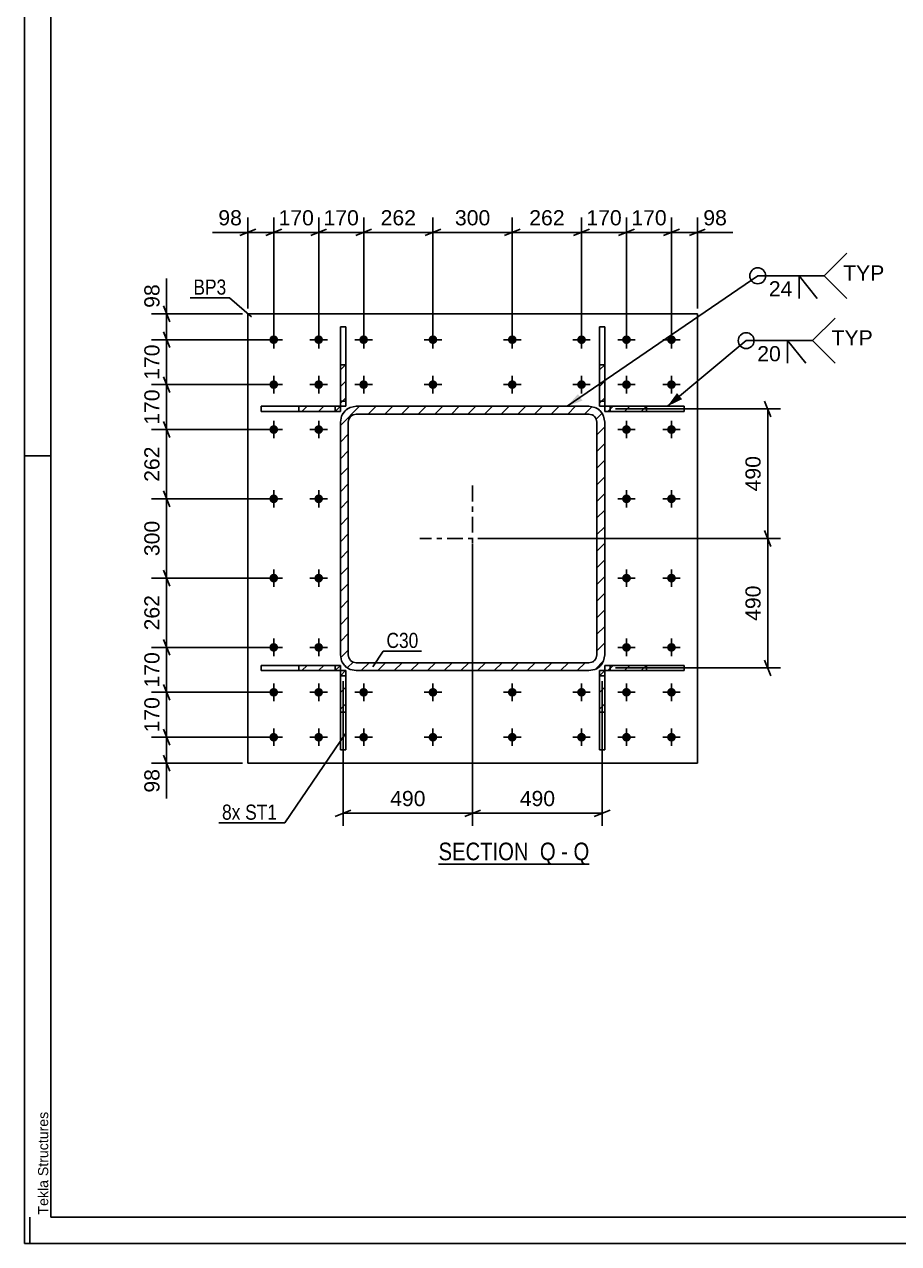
# Model space of a CAD drawing. Header units: millimetres. Extents: x 0 to 841, y 0 to 594.
# Drawn here: x 0 to 165.3, y 0 to 230.6 of the extents above; entities that cross this region are included whole.
import ezdxf

# ---------------------------------------------------------------- set-up
doc = ezdxf.new("R2010")
doc.units = ezdxf.units.MM
doc.linetypes.add('DXK_LINE_DOT2', pattern=[3.9198, 1.9599, -1.9599])
doc.linetypes.add('DXK_LINE_DOT3', pattern=[5.9187, 2.979, -0.9799, 0.9799, -0.9799])
doc.styles.add('Arial', font='arial.ttf', dxfattribs={"height": 0.2})
doc.styles.add('Arial Narrow', font='ARIALN.TTF', dxfattribs={"height": 0.2})

# ---------------------------------------------------------------- blocks, each defined once
blk = doc.blocks.new('Unknown-284856302-18 - 1248')
at = {"color": 6, "linetype": 'Continuous'}
blk.add_line((78.31, 71.76), (106.81, 71.76), dxfattribs=at)
at = {"color": 0, "linetype": 'Continuous'}
blk.add_wipeout([(96.42, 72.51), (96.42, 76.01), (78.31, 76.01), (78.31, 72.51)], dxfattribs=at)
at = {"color": 7, "linetype": 'Continuous', "style": 'Arial Narrow'}
blk.add_text('SECTION ', height=3.34, dxfattribs=at).set_placement((78.31, 72.51))
at = {"color": 0, "linetype": 'Continuous'}
blk.add_wipeout([(100.46, 72.51), (100.46, 76.01), (97.47, 76.01), (97.47, 72.51)], dxfattribs=at)
at = {"color": 7, "linetype": 'Continuous', "style": 'Arial Narrow'}
blk.add_text('Q', height=3.34, dxfattribs=at).set_placement((97.47, 72.51))
at = {"color": 0, "linetype": 'Continuous'}
blk.add_wipeout([(102.78, 72.51), (102.78, 76.01), (101.51, 76.01), (101.51, 72.51)], dxfattribs=at)
at = {"color": 7, "linetype": 'Continuous', "style": 'Arial Narrow'}
blk.add_text('-', height=3.34, dxfattribs=at).set_placement((101.51, 72.51))
at = {"color": 0, "linetype": 'Continuous'}
blk.add_wipeout([(106.81, 72.51), (106.81, 76.01), (103.83, 76.01), (103.83, 72.51)], dxfattribs=at)
at = {"color": 7, "linetype": 'Continuous', "style": 'Arial Narrow'}
blk.add_text('Q', height=3.34, dxfattribs=at).set_placement((103.83, 72.51))
blk = doc.blocks.new('Unknown-284856302-1131')
at = {"color": 5, "linetype": 'Continuous'}
for p, q in [((0, 594), (0, 0)), ((5, 589), (5, 5)), ((5, 149), (0, 149)), ((1, 0), (1, 5)), ((5, 5), (836, 5)), ((0, 0), (841, 0))]:
    blk.add_line(p, q, dxfattribs=at)
at = {"color": 174, "linetype": 'Continuous', "style": 'Arial'}
blk.add_text('Tekla Structures', height=1.9102, rotation=90, dxfattribs=at).set_placement((4.5, 5.5))
blk = doc.blocks.new('Part-284856302-1340 - 1248')
at = {"linetype": 'Continuous'}
h = blk.add_hatch(dxfattribs=at)
h.set_pattern_fill('', scale=0.7, style=0, pattern_type=0)
h.set_pattern_definition([(45, (117.6086, 109.3798), (-1.57154, 1.57154), [])])
h.paths.add_polyline_path([(117.61, 108.38), (117.61, 109.38), (109.75, 109.38), (109.75, 108.38)])
at = {"color": 7, "linetype": 'DXK_LINE_DOT2'}
for p, q in [((117.61, 109.38), (109.75, 109.38)), ((109.75, 108.38), (109.75, 109.38)), ((110.75, 108.38), (110.75, 109.38)), ((117.61, 108.38), (109.75, 108.38))]:
    blk.add_line(p, q, dxfattribs=at)
at = {"color": 2, "linetype": 'Continuous'}
for p, q in [((109.75, 109.38), (117.61, 109.38)), ((109.75, 108.38), (109.75, 109.38)), ((124.75, 109.38), (117.61, 109.38)), ((117.61, 109.38), (117.61, 108.38)), ((124.75, 109.38), (124.75, 108.38)), ((117.61, 108.38), (109.75, 108.38)), ((124.75, 108.38), (117.61, 108.38))]:
    blk.add_line(p, q, dxfattribs=at)
blk = doc.blocks.new('Part-284856302-1292 - 1248')
at = {"linetype": 'Continuous'}
h = blk.add_hatch(dxfattribs=at)
h.set_pattern_fill('', scale=0.7, style=0, pattern_type=0)
h.set_pattern_definition([(45, (117.6086, 158.3798), (-1.57154, 1.57154), [])])
h.paths.add_polyline_path([(117.61, 157.38), (117.61, 158.38), (109.75, 158.38), (109.75, 157.38)])
at = {"color": 7, "linetype": 'DXK_LINE_DOT2'}
for p, q in [((117.61, 158.38), (109.75, 158.38)), ((109.75, 157.38), (109.75, 158.38)), ((117.61, 157.38), (109.75, 157.38)), ((110.75, 157.38), (110.75, 158.38))]:
    blk.add_line(p, q, dxfattribs=at)
at = {"color": 2, "linetype": 'Continuous'}
for p, q in [((109.75, 158.38), (117.61, 158.38)), ((109.75, 157.38), (109.75, 158.38)), ((117.61, 157.38), (109.75, 157.38)), ((117.61, 158.38), (124.75, 158.38)), ((117.61, 158.38), (117.61, 157.38)), ((124.75, 157.38), (117.61, 157.38)), ((124.75, 158.38), (124.75, 157.38))]:
    blk.add_line(p, q, dxfattribs=at)
blk = doc.blocks.new('Part-284856302-1335 - 1248')
at = {"linetype": 'Continuous'}
h = blk.add_hatch(dxfattribs=at)
h.set_pattern_fill('', scale=0.7, style=0, pattern_type=0)
h.set_pattern_definition([(45, (109.745, 108.3798), (-1.57154, 1.57154), [])])
h.paths.add_polyline_path([(109.75, 100.52), (109.75, 108.38), (108.75, 108.38), (108.75, 100.52)])
at = {"color": 7, "linetype": 'DXK_LINE_DOT2'}
for p, q in [((108.75, 100.52), (108.75, 108.38)), ((108.75, 108.38), (109.75, 108.38)), ((108.75, 107.38), (109.75, 107.38)), ((109.75, 100.52), (109.75, 108.38))]:
    blk.add_line(p, q, dxfattribs=at)
at = {"color": 2, "linetype": 'Continuous'}
for p, q in [((108.75, 100.52), (108.75, 108.38)), ((108.75, 108.38), (109.75, 108.38)), ((109.75, 108.38), (109.75, 100.52)), ((108.75, 93.38), (108.75, 100.52)), ((109.75, 100.52), (108.75, 100.52)), ((109.75, 100.52), (109.75, 93.38)), ((109.75, 93.38), (108.75, 93.38))]:
    blk.add_line(p, q, dxfattribs=at)
blk = doc.blocks.new('Part-284856302-1272 - 1248')
at = {"color": 2, "linetype": 'Continuous'}
for p, q in [((42.25, 175.88), (127.25, 175.88)), ((42.25, 90.88), (42.25, 175.88)), ((127.25, 175.88), (127.25, 90.88)), ((127.25, 90.88), (42.25, 90.88))]:
    blk.add_line(p, q, dxfattribs=at)
blk = doc.blocks.new('Part-284856302-1287 - 1248')
at = {"linetype": 'Continuous'}
h = blk.add_hatch(dxfattribs=at)
h.set_pattern_fill('', scale=0.7, style=0, pattern_type=0)
h.set_pattern_definition([(45, (109.745, 166.2433), (-1.57154, 1.57154), [])])
h.paths.add_polyline_path([(109.75, 158.38), (109.75, 166.24), (108.75, 166.24), (108.75, 158.38)])
at = {"color": 2, "linetype": 'Continuous'}
for p, q in [((108.75, 173.38), (108.75, 166.24)), ((109.75, 173.38), (108.75, 173.38)), ((109.75, 173.38), (109.75, 166.24)), ((108.75, 158.38), (108.75, 166.24)), ((109.75, 166.24), (108.75, 166.24)), ((109.75, 158.38), (109.75, 166.24)), ((108.75, 158.38), (109.75, 158.38))]:
    blk.add_line(p, q, dxfattribs=at)
at = {"color": 7, "linetype": 'DXK_LINE_DOT2'}
for p, q in [((108.75, 166.24), (108.75, 158.38)), ((109.75, 166.24), (109.75, 158.38)), ((108.75, 159.38), (109.75, 159.38)), ((108.75, 158.38), (109.75, 158.38))]:
    blk.add_line(p, q, dxfattribs=at)
blk = doc.blocks.new('Bolt-284856302-1409 - 1248')
at = {"linetype": 'Continuous'}
for points in [[(47.97, 170.98, -1), (46.32, 170.98, -1)], [(56.47, 170.98, -1), (54.82, 170.98, -1)], [(64.97, 170.98, -1), (63.32, 170.98, -1)], [(78.07, 170.98, -1), (76.42, 170.98, -1)], [(93.07, 170.98, -1), (91.42, 170.98, -1)], [(106.17, 170.98, -1), (104.52, 170.98, -1)], [(114.67, 170.98, -1), (113.02, 170.98, -1)], [(123.17, 170.98, -1), (121.52, 170.98, -1)], [(47.97, 162.48, -1), (46.32, 162.48, -1)], [(56.47, 162.48, -1), (54.82, 162.48, -1)], [(64.97, 162.48, -1), (63.32, 162.48, -1)], [(78.07, 162.48, -1), (76.42, 162.48, -1)], [(93.07, 162.48, -1), (91.42, 162.48, -1)], [(106.17, 162.48, -1), (104.52, 162.48, -1)], [(114.67, 162.48, -1), (113.02, 162.48, -1)], [(123.17, 162.48, -1), (121.52, 162.48, -1)], [(47.97, 153.98, -1), (46.32, 153.98, -1)], [(56.47, 153.98, -1), (54.82, 153.98, -1)], [(114.67, 153.98, -1), (113.02, 153.98, -1)], [(123.17, 153.98, -1), (121.52, 153.98, -1)], [(47.97, 140.88, -1), (46.32, 140.88, -1)], [(56.47, 140.88, -1), (54.82, 140.88, -1)], [(114.67, 140.88, -1), (113.02, 140.88, -1)], [(123.17, 140.88, -1), (121.52, 140.88, -1)], [(47.97, 125.88, -1), (46.32, 125.88, -1)], [(56.47, 125.88, -1), (54.82, 125.88, -1)], [(114.67, 125.88, -1), (113.02, 125.88, -1)], [(123.17, 125.88, -1), (121.52, 125.88, -1)], [(47.97, 112.78, -1), (46.32, 112.78, -1)], [(56.47, 112.78, -1), (54.82, 112.78, -1)], [(114.67, 112.78, -1), (113.02, 112.78, -1)], [(123.17, 112.78, -1), (121.52, 112.78, -1)], [(47.97, 104.28, -1), (46.32, 104.28, -1)], [(56.47, 104.28, -1), (54.82, 104.28, -1)], [(64.97, 104.28, -1), (63.32, 104.28, -1)], [(78.07, 104.28, -1), (76.42, 104.28, -1)], [(93.07, 104.28, -1), (91.42, 104.28, -1)], [(106.17, 104.28, -1), (104.52, 104.28, -1)], [(114.67, 104.28, -1), (113.02, 104.28, -1)], [(123.17, 104.28, -1), (121.52, 104.28, -1)], [(47.97, 95.78, -1), (46.32, 95.78, -1)], [(56.47, 95.78, -1), (54.82, 95.78, -1)], [(64.97, 95.78, -1), (63.32, 95.78, -1)], [(78.07, 95.78, -1), (76.42, 95.78, -1)], [(93.07, 95.78, -1), (91.42, 95.78, -1)], [(106.17, 95.78, -1), (104.52, 95.78, -1)], [(114.67, 95.78, -1), (113.02, 95.78, -1)], [(123.17, 95.78, -1), (121.52, 95.78, -1)]]:
    blk.add_hatch(color=1, dxfattribs=at).paths.add_polyline_path(points)
at = {"color": 1, "linetype": 'Continuous'}
for p, q in [((48.8, 170.98), (45.5, 170.98)), ((47.15, 172.63), (47.15, 169.33)), ((57.3, 170.98), (54, 170.98)), ((55.65, 172.63), (55.65, 169.33)), ((65.8, 170.98), (62.5, 170.98)), ((64.15, 172.63), (64.15, 169.33)), ((78.9, 170.98), (75.6, 170.98)), ((77.25, 172.63), (77.25, 169.33)), ((93.9, 170.98), (90.6, 170.98)), ((92.25, 172.63), (92.25, 169.33)), ((107, 170.98), (103.7, 170.98)), ((105.35, 172.63), (105.35, 169.33)), ((115.5, 170.98), (112.2, 170.98)), ((113.85, 172.63), (113.85, 169.33)), ((124, 170.98), (120.7, 170.98)), ((122.35, 172.63), (122.35, 169.33)), ((47.15, 164.13), (47.15, 160.83)), ((55.65, 164.13), (55.65, 160.83)), ((64.15, 164.13), (64.15, 160.83)), ((77.25, 164.13), (77.25, 160.83)), ((92.25, 164.13), (92.25, 160.83)), ((105.35, 164.13), (105.35, 160.83)), ((113.85, 164.13), (113.85, 160.83)), ((122.35, 164.13), (122.35, 160.83)), ((48.8, 162.48), (45.5, 162.48)), ((57.3, 162.48), (54, 162.48)), ((65.8, 162.48), (62.5, 162.48)), ((78.9, 162.48), (75.6, 162.48)), ((93.9, 162.48), (90.6, 162.48)), ((107, 162.48), (103.7, 162.48)), ((115.5, 162.48), (112.2, 162.48)), ((124, 162.48), (120.7, 162.48)), ((47.15, 155.63), (47.15, 152.33)), ((55.65, 155.63), (55.65, 152.33)), ((113.85, 155.63), (113.85, 152.33)), ((122.35, 155.63), (122.35, 152.33)), ((48.8, 153.98), (45.5, 153.98)), ((57.3, 153.98), (54, 153.98)), ((115.5, 153.98), (112.2, 153.98)), ((124, 153.98), (120.7, 153.98)), ((48.8, 140.88), (45.5, 140.88)), ((47.15, 142.53), (47.15, 139.23)), ((57.3, 140.88), (54, 140.88)), ((55.65, 142.53), (55.65, 139.23)), ((115.5, 140.88), (112.2, 140.88)), ((113.85, 142.53), (113.85, 139.23)), ((124, 140.88), (120.7, 140.88)), ((122.35, 142.53), (122.35, 139.23)), ((47.15, 127.53), (47.15, 124.23)), ((55.65, 127.53), (55.65, 124.23)), ((113.85, 127.53), (113.85, 124.23)), ((122.35, 127.53), (122.35, 124.23)), ((48.8, 125.88), (45.5, 125.88)), ((57.3, 125.88), (54, 125.88)), ((115.5, 125.88), (112.2, 125.88)), ((124, 125.88), (120.7, 125.88)), ((47.15, 114.43), (47.15, 111.13)), ((55.65, 114.43), (55.65, 111.13)), ((113.85, 114.43), (113.85, 111.13)), ((122.35, 114.43), (122.35, 111.13)), ((48.8, 112.78), (45.5, 112.78)), ((57.3, 112.78), (54, 112.78)), ((115.5, 112.78), (112.2, 112.78)), ((124, 112.78), (120.7, 112.78)), ((48.8, 104.28), (45.5, 104.28)), ((47.15, 105.93), (47.15, 102.63)), ((57.3, 104.28), (54, 104.28)), ((55.65, 105.93), (55.65, 102.63)), ((65.8, 104.28), (62.5, 104.28)), ((64.15, 105.93), (64.15, 102.63)), ((78.9, 104.28), (75.6, 104.28)), ((77.25, 105.93), (77.25, 102.63)), ((93.9, 104.28), (90.6, 104.28)), ((92.25, 105.93), (92.25, 102.63)), ((107, 104.28), (103.7, 104.28)), ((105.35, 105.93), (105.35, 102.63)), ((115.5, 104.28), (112.2, 104.28)), ((113.85, 105.93), (113.85, 102.63)), ((124, 104.28), (120.7, 104.28)), ((122.35, 105.93), (122.35, 102.63)), ((47.15, 97.43), (47.15, 94.13)), ((55.65, 97.43), (55.65, 94.13)), ((64.15, 97.43), (64.15, 94.13)), ((77.25, 97.43), (77.25, 94.13)), ((92.25, 97.43), (92.25, 94.13)), ((105.35, 97.43), (105.35, 94.13)), ((113.85, 97.43), (113.85, 94.13)), ((122.35, 97.43), (122.35, 94.13)), ((48.8, 95.78), (45.5, 95.78)), ((57.3, 95.78), (54, 95.78)), ((65.8, 95.78), (62.5, 95.78)), ((78.9, 95.78), (75.6, 95.78)), ((93.9, 95.78), (90.6, 95.78)), ((107, 95.78), (103.7, 95.78)), ((115.5, 95.78), (112.2, 95.78)), ((124, 95.78), (120.7, 95.78))]:
    blk.add_line(p, q, dxfattribs=at)
blk = doc.blocks.new('Part-284856302-1345 - 1248')
at = {"linetype": 'Continuous'}
h = blk.add_hatch(dxfattribs=at)
h.set_pattern_fill('', scale=0.7, style=0, pattern_type=0)
h.set_pattern_definition([(45, (60.745, 166.2433), (-1.57154, 1.57154), [])])
h.paths.add_polyline_path([(60.75, 158.38), (60.75, 166.24), (59.75, 166.24), (59.75, 158.38)])
at = {"color": 2, "linetype": 'Continuous'}
for p, q in [((60.75, 173.38), (59.75, 173.38)), ((59.75, 173.38), (59.75, 166.24)), ((60.75, 173.38), (60.75, 166.24)), ((59.75, 158.38), (59.75, 166.24)), ((60.75, 166.24), (59.75, 166.24)), ((60.75, 158.38), (60.75, 166.24)), ((59.75, 158.38), (60.75, 158.38))]:
    blk.add_line(p, q, dxfattribs=at)
at = {"color": 7, "linetype": 'DXK_LINE_DOT2'}
for p, q in [((59.75, 166.24), (59.75, 158.38)), ((60.75, 166.24), (60.75, 158.38)), ((59.75, 159.38), (60.75, 159.38)), ((59.75, 158.38), (60.75, 158.38))]:
    blk.add_line(p, q, dxfattribs=at)
blk = doc.blocks.new('Part-284856302-1350 - 1248')
at = {"linetype": 'Continuous'}
h = blk.add_hatch(dxfattribs=at)
h.set_pattern_fill('', scale=0.7, style=0, pattern_type=0)
h.set_pattern_definition([(45, (59.745, 158.3798), (-1.57154, 1.57154), [])])
h.paths.add_polyline_path([(59.75, 157.38), (59.75, 158.38), (51.88, 158.38), (51.88, 157.38)])
at = {"color": 2, "linetype": 'Continuous'}
for p, q in [((44.75, 158.38), (51.88, 158.38)), ((44.75, 158.38), (44.75, 157.38)), ((44.75, 157.38), (51.88, 157.38)), ((59.75, 158.38), (51.88, 158.38)), ((51.88, 158.38), (51.88, 157.38)), ((51.88, 157.38), (59.75, 157.38)), ((59.75, 157.38), (59.75, 158.38))]:
    blk.add_line(p, q, dxfattribs=at)
at = {"color": 7, "linetype": 'DXK_LINE_DOT2'}
for p, q in [((51.88, 158.38), (59.75, 158.38)), ((51.88, 157.38), (59.75, 157.38)), ((58.75, 157.38), (58.75, 158.38)), ((59.75, 157.38), (59.75, 158.38))]:
    blk.add_line(p, q, dxfattribs=at)
blk = doc.blocks.new('Part-284856302-1355 - 1248')
at = {"linetype": 'Continuous'}
h = blk.add_hatch(dxfattribs=at)
h.set_pattern_fill('', scale=0.7, style=0, pattern_type=0)
h.set_pattern_definition([(45, (60.745, 108.3798), (-1.57154, 1.57154), [])])
h.paths.add_polyline_path([(60.75, 100.52), (60.75, 108.38), (59.75, 108.38), (59.75, 100.52)])
at = {"color": 7, "linetype": 'DXK_LINE_DOT2'}
for p, q in [((59.75, 100.52), (59.75, 108.38)), ((59.75, 108.38), (60.75, 108.38)), ((59.75, 107.38), (60.75, 107.38)), ((60.75, 100.52), (60.75, 108.38))]:
    blk.add_line(p, q, dxfattribs=at)
at = {"color": 2, "linetype": 'Continuous'}
for p, q in [((59.75, 100.52), (59.75, 108.38)), ((59.75, 108.38), (60.75, 108.38)), ((60.75, 108.38), (60.75, 100.52)), ((59.75, 93.38), (59.75, 100.52)), ((60.75, 100.52), (59.75, 100.52)), ((60.75, 93.38), (60.75, 100.52)), ((60.75, 93.38), (59.75, 93.38))]:
    blk.add_line(p, q, dxfattribs=at)
blk = doc.blocks.new('Part-284856302-1360 - 1248')
at = {"linetype": 'Continuous'}
h = blk.add_hatch(dxfattribs=at)
h.set_pattern_fill('', scale=0.7, style=0, pattern_type=0)
h.set_pattern_definition([(45, (59.745, 109.3798), (-1.57154, 1.57154), [])])
h.paths.add_polyline_path([(59.75, 108.38), (59.75, 109.38), (51.88, 109.38), (51.88, 108.38)])
at = {"color": 2, "linetype": 'Continuous'}
for p, q in [((44.75, 109.38), (51.88, 109.38)), ((44.75, 108.38), (44.75, 109.38)), ((59.75, 109.38), (51.88, 109.38)), ((51.88, 109.38), (51.88, 108.38)), ((59.75, 108.38), (59.75, 109.38)), ((44.75, 108.38), (51.88, 108.38)), ((51.88, 108.38), (59.75, 108.38))]:
    blk.add_line(p, q, dxfattribs=at)
at = {"color": 7, "linetype": 'DXK_LINE_DOT2'}
for p, q in [((51.88, 109.38), (59.75, 109.38)), ((58.75, 108.38), (58.75, 109.38)), ((59.75, 108.38), (59.75, 109.38)), ((51.88, 108.38), (59.75, 108.38))]:
    blk.add_line(p, q, dxfattribs=at)
blk = doc.blocks.new('Part-284856302-1387 - 1248')
at = {"linetype": 'Continuous'}
h = blk.add_hatch(dxfattribs=at)
h.set_pattern_fill('', scale=0.7, style=0, pattern_type=0)
h.set_pattern_definition([(45, (107.8931, 108.6081), (-1.571545, 1.571545), [])])
h.paths.add_polyline_path([(106.75, 108.38), (107.89, 108.61), (108.87, 109.26), (109.52, 110.23), (109.75, 111.38), (109.75, 155.38), (109.52, 156.53), (108.87, 157.5), (107.89, 158.15), (106.75, 158.38), (62.75, 158.38), (61.6, 158.15), (60.62, 157.5), (59.97, 156.53), (59.75, 155.38), (59.75, 111.38), (59.97, 110.23), (60.62, 109.26), (61.6, 108.61), (62.75, 108.38)])
h.paths.add_polyline_path([(62.17, 109.99), (61.68, 110.32), (61.36, 110.81), (61.25, 111.38), (61.25, 155.38), (61.36, 155.95), (61.68, 156.44), (62.17, 156.77), (62.75, 156.88), (106.75, 156.88), (107.32, 156.77), (107.81, 156.44), (108.13, 155.95), (108.25, 155.38), (108.25, 111.38), (108.13, 110.81), (107.81, 110.32), (107.32, 109.99), (106.75, 109.88), (62.75, 109.88)])
at = {"color": 7, "linetype": 'DXK_LINE_DOT2'}
for p, q in [((61.6, 158.15), (62.75, 158.38)), ((62.75, 156.88), (62.17, 156.77)), ((62.75, 158.38), (106.75, 158.38)), ((62.75, 156.88), (106.75, 156.88)), ((106.75, 158.38), (107.89, 158.15)), ((107.32, 156.77), (106.75, 156.88)), ((59.75, 155.38), (59.97, 156.53)), ((59.75, 111.38), (59.75, 155.38)), ((61.36, 155.95), (61.25, 155.38)), ((61.25, 111.38), (61.25, 155.38)), ((108.25, 155.38), (108.13, 155.95)), ((108.25, 111.38), (108.25, 155.38)), ((109.52, 156.53), (109.75, 155.38)), ((109.75, 111.38), (109.75, 155.38)), ((59.97, 110.23), (59.75, 111.38)), ((61.25, 111.38), (61.36, 110.81)), ((108.13, 110.81), (108.25, 111.38)), ((109.75, 111.38), (109.52, 110.23)), ((62.75, 108.38), (61.6, 108.61)), ((62.17, 109.99), (62.75, 109.88)), ((62.75, 109.88), (106.75, 109.88)), ((106.75, 109.88), (107.32, 109.99)), ((107.89, 108.61), (106.75, 108.38)), ((62.75, 108.38), (106.75, 108.38))]:
    blk.add_line(p, q, dxfattribs=at)
at = {"color": 2, "linetype": 'Continuous'}
for p, q in [((62.75, 158.38), (61.6, 158.15)), ((62.17, 156.77), (62.75, 156.88)), ((62.75, 158.38), (106.75, 158.38)), ((62.75, 156.88), (106.75, 156.88)), ((107.89, 158.15), (106.75, 158.38)), ((106.75, 156.88), (107.32, 156.77)), ((59.97, 156.53), (59.75, 155.38)), ((59.75, 111.38), (59.75, 155.38)), ((61.25, 155.38), (61.36, 155.95)), ((61.25, 111.38), (61.25, 155.38)), ((108.13, 155.95), (108.25, 155.38)), ((108.25, 111.38), (108.25, 155.38)), ((109.75, 155.38), (109.52, 156.53)), ((109.75, 111.38), (109.75, 155.38)), ((59.75, 111.38), (59.97, 110.23)), ((61.36, 110.81), (61.25, 111.38)), ((108.25, 111.38), (108.13, 110.81)), ((109.52, 110.23), (109.75, 111.38)), ((61.6, 108.61), (62.75, 108.38)), ((62.75, 109.88), (62.17, 109.99)), ((62.75, 109.88), (106.75, 109.88)), ((107.32, 109.99), (106.75, 109.88)), ((106.75, 108.38), (107.89, 108.61)), ((62.75, 108.38), (106.75, 108.38))]:
    blk.add_line(p, q, dxfattribs=at)
at = {"color": 7, "linetype": 'DXK_LINE_DOT3'}
for p, q in [((84.75, 143.38), (84.75, 123.38)), ((94.75, 133.38), (74.75, 133.38))]:
    blk.add_line(p, q, dxfattribs=at)
at = {"color": 7, "linetype": 'DXK_LINE_DOT2'}
for centre, radius, start, end in [((62.75, 155.38), 3, 112.5, 157.5), ((106.75, 155.38), 3, 22.5, 67.5), ((62.75, 155.38), 1.5, 112.5, 157.5), ((106.75, 155.38), 1.5, 22.5, 67.5), ((62.75, 111.38), 1.5, 202.5, 247.5), ((106.75, 111.38), 1.5, 292.5, 337.5), ((62.75, 111.38), 3, 202.5, 247.5), ((106.75, 111.38), 3, 292.5, 337.5)]:
    blk.add_arc(centre, radius, start, end, dxfattribs=at)
at = {"color": 2, "linetype": 'Continuous'}
for centre, radius, start, end in [((62.75, 155.38), 3, 112.5, 157.5), ((106.75, 155.38), 3, 22.5, 67.5), ((62.75, 155.38), 1.5, 112.5, 157.5), ((106.75, 155.38), 1.5, 22.5, 67.5), ((62.75, 111.38), 1.5, 202.5, 247.5), ((106.75, 111.38), 1.5, 292.5, 337.5), ((62.75, 111.38), 3, 202.5, 247.5), ((106.75, 111.38), 3, 292.5, 337.5)]:
    blk.add_arc(centre, radius, start, end, dxfattribs=at)
blk = doc.blocks.new('StraightDimension-284856302-6745 - 1248')
at = {"color": 7, "linetype": 'Continuous'}
for p, q in [((92.25, 171.98), (92.25, 194.11)), ((105.35, 171.98), (105.35, 194.11)), ((93.75, 191.86), (90.75, 190.66)), ((103.85, 190.66), (106.85, 191.86)), ((92.25, 191.26), (105.35, 191.26))]:
    blk.add_line(p, q, dxfattribs=at)
at = {"color": 0}
blk.add_wipeout([(102.73, 192.01), (102.73, 196.21), (94.86, 196.21), (94.86, 192.01)], dxfattribs=at)
at = {"color": 3, "style": 'Arial'}
blk.add_text('262', height=2.865, dxfattribs=at).set_placement((95.46, 192.61))
blk = doc.blocks.new('StraightDimension-284856302-6769 - 1248')
at = {"color": 7, "linetype": 'Continuous'}
for p, q in [((46.15, 140.88), (24.04, 140.88)), ((27.49, 139.38), (26.29, 142.38)), ((26.89, 125.88), (26.89, 140.88)), ((26.29, 127.38), (27.49, 124.38)), ((46.15, 125.88), (24.04, 125.88))]:
    blk.add_line(p, q, dxfattribs=at)
at = {"color": 0}
blk.add_wipeout([(26.14, 137.32), (21.94, 137.32), (21.94, 129.44), (26.14, 129.44)], dxfattribs=at)
at = {"color": 3, "style": 'Arial'}
blk.add_text('300', height=2.865, rotation=90.0002, dxfattribs=at).set_placement((25.54, 130.04))
blk = doc.blocks.new('StraightDimension-284856302-6741 - 1248')
at = {"color": 7, "linetype": 'Continuous'}
for p, q in [((64.15, 171.98), (64.15, 194.11)), ((77.25, 171.98), (77.25, 194.11)), ((65.65, 191.86), (62.65, 190.66)), ((75.75, 190.66), (78.75, 191.86)), ((64.15, 191.26), (77.25, 191.26))]:
    blk.add_line(p, q, dxfattribs=at)
at = {"color": 0}
blk.add_wipeout([(74.63, 192.01), (74.63, 196.21), (66.76, 196.21), (66.76, 192.01)], dxfattribs=at)
at = {"color": 3, "style": 'Arial'}
blk.add_text('262', height=2.865, dxfattribs=at).set_placement((67.36, 192.61))
blk = doc.blocks.new('StraightDimension-284856302-1488 - 1248')
at = {"color": 7, "linetype": 'Continuous'}
for p, q in [((122.35, 171.98), (122.35, 194.11)), ((127.25, 176.88), (127.25, 194.11)), ((120.85, 190.66), (123.85, 191.86)), ((128.75, 191.86), (125.75, 190.66)), ((122.35, 191.26), (127.25, 191.26))]:
    blk.add_line(p, q, dxfattribs=at)
at = {"color": 0}
blk.add_wipeout([(133.42, 192.01), (133.42, 196.21), (127.77, 196.21), (127.77, 192.01)], dxfattribs=at)
at = {"color": 7, "linetype": 'Continuous'}
blk.add_line((127.25, 191.26), (133.94, 191.26), dxfattribs=at)
blk.add_line((127.25, 191.26), (133.94, 191.26), dxfattribs=at)
at = {"color": 3, "style": 'Arial'}
blk.add_text('98', height=2.865, dxfattribs=at).set_placement((128.37, 192.61))
blk = doc.blocks.new('StraightDimension-284856302-1515 - 1248')
at = {"color": 7, "linetype": 'Continuous'}
for p, q in [((41.25, 175.88), (24.04, 175.88)), ((26.29, 177.38), (27.49, 174.38)), ((26.89, 170.98), (26.89, 175.88)), ((46.15, 170.98), (24.04, 170.98)), ((27.49, 169.48), (26.29, 172.48))]:
    blk.add_line(p, q, dxfattribs=at)
at = {"color": 0}
blk.add_wipeout([(26.14, 182.05), (21.94, 182.05), (21.94, 176.4), (26.14, 176.4)], dxfattribs=at)
at = {"color": 7, "linetype": 'Continuous'}
blk.add_line((26.89, 175.88), (26.89, 182.58), dxfattribs=at)
blk.add_line((26.89, 175.88), (26.89, 182.58), dxfattribs=at)
at = {"color": 3, "style": 'Arial'}
blk.add_text('98', height=2.865, rotation=90.0002, dxfattribs=at).set_placement((25.54, 177))
blk = doc.blocks.new('StraightDimension-284856302-1451 - 1248')
at = {"color": 7, "linetype": 'Continuous'}
for p, q in [((141.15, 156.38), (139.95, 159.38)), ((111.75, 157.88), (142.95, 157.88)), ((140.55, 133.38), (140.55, 157.88)), ((139.95, 134.88), (141.15, 131.88)), ((85.75, 133.38), (142.95, 133.38))]:
    blk.add_line(p, q, dxfattribs=at)
at = {"color": 0}
blk.add_wipeout([(139.8, 149.57), (135.6, 149.57), (135.6, 141.69), (139.8, 141.69)], dxfattribs=at)
at = {"color": 3, "style": 'Arial'}
blk.add_text('490', height=2.865, rotation=90.0002, dxfattribs=at).set_placement((139.2, 142.29))
blk = doc.blocks.new('StraightDimension-284856302-1438 - 1248')
at = {"color": 7, "linetype": 'Continuous'}
for p, q in [((141.15, 131.88), (139.95, 134.88)), ((85.75, 133.38), (142.95, 133.38)), ((140.55, 108.88), (140.55, 133.38)), ((111.75, 108.88), (142.95, 108.88)), ((139.95, 110.38), (141.15, 107.38))]:
    blk.add_line(p, q, dxfattribs=at)
at = {"color": 0}
blk.add_wipeout([(139.8, 125.07), (135.6, 125.07), (135.6, 117.19), (139.8, 117.19)], dxfattribs=at)
at = {"color": 3, "style": 'Arial'}
blk.add_text('490', height=2.865, rotation=90.0002, dxfattribs=at).set_placement((139.2, 117.79))
blk = doc.blocks.new('StraightDimension-284856302-1459 - 1248')
at = {"color": 7, "linetype": 'Continuous'}
for p, q in [((84.75, 132.38), (84.75, 79.01)), ((60.25, 106.38), (60.25, 79.01)), ((61.75, 82.01), (58.75, 80.81)), ((60.25, 81.41), (84.75, 81.41)), ((83.25, 80.81), (86.25, 82.01))]:
    blk.add_line(p, q, dxfattribs=at)
at = {"color": 0}
blk.add_wipeout([(76.43, 82.16), (76.43, 86.36), (68.56, 86.36), (68.56, 82.16)], dxfattribs=at)
at = {"color": 3, "style": 'Arial'}
blk.add_text('490', height=2.865, dxfattribs=at).set_placement((69.16, 82.76))
blk = doc.blocks.new('StraightDimension-284856302-1466 - 1248')
at = {"color": 7, "linetype": 'Continuous'}
for p, q in [((84.75, 132.38), (84.75, 79.01)), ((109.25, 106.38), (109.25, 79.01)), ((86.25, 82.01), (83.25, 80.81)), ((84.75, 81.41), (109.25, 81.41)), ((107.75, 80.81), (110.75, 82.01))]:
    blk.add_line(p, q, dxfattribs=at)
at = {"color": 0}
blk.add_wipeout([(100.93, 82.16), (100.93, 86.36), (93.06, 86.36), (93.06, 82.16)], dxfattribs=at)
at = {"color": 3, "style": 'Arial'}
blk.add_text('490', height=2.865, dxfattribs=at).set_placement((93.66, 82.76))
blk = doc.blocks.new('StraightDimension-284856302-1504 - 1248')
at = {"color": 7, "linetype": 'Continuous'}
for p, q in [((42.25, 176.88), (42.25, 194.11)), ((47.15, 171.98), (47.15, 194.11)), ((40.75, 190.66), (43.75, 191.86)), ((48.65, 191.86), (45.65, 190.66)), ((42.25, 191.26), (47.15, 191.26))]:
    blk.add_line(p, q, dxfattribs=at)
at = {"color": 0}
blk.add_wipeout([(41.72, 192.01), (41.72, 196.21), (36.07, 196.21), (36.07, 192.01)], dxfattribs=at)
at = {"color": 7, "linetype": 'Continuous'}
blk.add_line((42.25, 191.26), (35.55, 191.26), dxfattribs=at)
blk.add_line((42.25, 191.26), (35.55, 191.26), dxfattribs=at)
at = {"color": 3, "style": 'Arial'}
blk.add_text('98', height=2.865, dxfattribs=at).set_placement((36.67, 192.61))
blk = doc.blocks.new('StraightDimension-284856302-1535 - 1248')
at = {"color": 7, "linetype": 'Continuous'}
for p, q in [((26.29, 97.28), (27.49, 94.28)), ((46.15, 95.78), (24.04, 95.78)), ((26.89, 90.88), (26.89, 95.78)), ((27.49, 89.38), (26.29, 92.38)), ((41.25, 90.88), (24.04, 90.88))]:
    blk.add_line(p, q, dxfattribs=at)
at = {"color": 0}
blk.add_wipeout([(26.14, 90.35), (21.94, 90.35), (21.94, 84.71), (26.14, 84.71)], dxfattribs=at)
at = {"color": 7, "linetype": 'Continuous'}
blk.add_line((26.89, 90.88), (26.89, 84.18), dxfattribs=at)
blk.add_line((26.89, 90.88), (26.89, 84.18), dxfattribs=at)
at = {"color": 3, "style": 'Arial'}
blk.add_text('98', height=2.865, rotation=90.0002, dxfattribs=at).set_placement((25.54, 85.31))
blk = doc.blocks.new('StraightDimension-284856302-6737 - 1248')
at = {"color": 7, "linetype": 'Continuous'}
for p, q in [((47.15, 171.98), (47.15, 194.11)), ((55.65, 171.98), (55.65, 194.11)), ((45.65, 190.66), (48.65, 191.86)), ((57.15, 191.86), (54.15, 190.66)), ((47.15, 191.26), (55.65, 191.26))]:
    blk.add_line(p, q, dxfattribs=at)
at = {"color": 0}
blk.add_wipeout([(55.33, 192.01), (55.33, 196.21), (47.46, 196.21), (47.46, 192.01)], dxfattribs=at)
at = {"color": 3, "style": 'Arial'}
blk.add_text('170', height=2.865, dxfattribs=at).set_placement((48.06, 192.61))
blk = doc.blocks.new('StraightDimension-284856302-6739 - 1248')
at = {"color": 7, "linetype": 'Continuous'}
for p, q in [((55.65, 171.98), (55.65, 194.11)), ((64.15, 171.98), (64.15, 194.11)), ((54.15, 190.66), (57.15, 191.86)), ((65.65, 191.86), (62.65, 190.66)), ((55.65, 191.26), (64.15, 191.26))]:
    blk.add_line(p, q, dxfattribs=at)
at = {"color": 0}
blk.add_wipeout([(63.83, 192.01), (63.83, 196.21), (55.96, 196.21), (55.96, 192.01)], dxfattribs=at)
at = {"color": 3, "style": 'Arial'}
blk.add_text('170', height=2.865, dxfattribs=at).set_placement((56.56, 192.61))
blk = doc.blocks.new('StraightDimension-284856302-6743 - 1248')
at = {"color": 7, "linetype": 'Continuous'}
for p, q in [((77.25, 171.98), (77.25, 194.11)), ((92.25, 171.98), (92.25, 194.11)), ((78.75, 191.86), (75.75, 190.66)), ((90.75, 190.66), (93.75, 191.86)), ((77.25, 191.26), (92.25, 191.26))]:
    blk.add_line(p, q, dxfattribs=at)
at = {"color": 0}
blk.add_wipeout([(88.68, 192.01), (88.68, 196.21), (80.81, 196.21), (80.81, 192.01)], dxfattribs=at)
at = {"color": 3, "style": 'Arial'}
blk.add_text('300', height=2.865, dxfattribs=at).set_placement((81.41, 192.61))
blk = doc.blocks.new('StraightDimension-284856302-6747 - 1248')
at = {"color": 7, "linetype": 'Continuous'}
for p, q in [((105.35, 171.98), (105.35, 194.11)), ((113.85, 171.98), (113.85, 194.11)), ((103.85, 190.66), (106.85, 191.86)), ((115.35, 191.86), (112.35, 190.66)), ((105.35, 191.26), (113.85, 191.26))]:
    blk.add_line(p, q, dxfattribs=at)
at = {"color": 0}
blk.add_wipeout([(113.53, 192.01), (113.53, 196.21), (105.66, 196.21), (105.66, 192.01)], dxfattribs=at)
at = {"color": 3, "style": 'Arial'}
blk.add_text('170', height=2.865, dxfattribs=at).set_placement((106.26, 192.61))
blk = doc.blocks.new('StraightDimension-284856302-6749 - 1248')
at = {"color": 7, "linetype": 'Continuous'}
for p, q in [((113.85, 171.98), (113.85, 194.11)), ((122.35, 171.98), (122.35, 194.11)), ((112.35, 190.66), (115.35, 191.86)), ((123.85, 191.86), (120.85, 190.66)), ((113.85, 191.26), (122.35, 191.26))]:
    blk.add_line(p, q, dxfattribs=at)
at = {"color": 0}
blk.add_wipeout([(122.03, 192.01), (122.03, 196.21), (114.16, 196.21), (114.16, 192.01)], dxfattribs=at)
at = {"color": 3, "style": 'Arial'}
blk.add_text('170', height=2.865, dxfattribs=at).set_placement((114.76, 192.61))
blk = doc.blocks.new('StraightDimension-284856302-6763 - 1248')
at = {"color": 7, "linetype": 'Continuous'}
for p, q in [((46.15, 104.28), (24.04, 104.28)), ((26.29, 105.78), (27.49, 102.78)), ((26.89, 95.78), (26.89, 104.28)), ((27.49, 94.28), (26.29, 97.28)), ((46.15, 95.78), (24.04, 95.78))]:
    blk.add_line(p, q, dxfattribs=at)
at = {"color": 0}
blk.add_wipeout([(26.14, 103.97), (21.94, 103.97), (21.94, 96.09), (26.14, 96.09)], dxfattribs=at)
at = {"color": 3, "style": 'Arial'}
blk.add_text('170', height=2.865, rotation=90.0002, dxfattribs=at).set_placement((25.54, 96.69))
blk = doc.blocks.new('StraightDimension-284856302-6765 - 1248')
at = {"color": 7, "linetype": 'Continuous'}
for p, q in [((26.29, 114.28), (27.49, 111.28)), ((46.15, 112.78), (24.04, 112.78)), ((26.89, 104.28), (26.89, 112.78)), ((46.15, 104.28), (24.04, 104.28)), ((27.49, 102.78), (26.29, 105.78))]:
    blk.add_line(p, q, dxfattribs=at)
at = {"color": 0}
blk.add_wipeout([(26.14, 112.47), (21.94, 112.47), (21.94, 104.59), (26.14, 104.59)], dxfattribs=at)
at = {"color": 3, "style": 'Arial'}
blk.add_text('170', height=2.865, rotation=90.0002, dxfattribs=at).set_placement((25.54, 105.19))
blk = doc.blocks.new('StraightDimension-284856302-6767 - 1248')
at = {"color": 7, "linetype": 'Continuous'}
for p, q in [((27.49, 124.38), (26.29, 127.38)), ((46.15, 125.88), (24.04, 125.88)), ((26.89, 112.78), (26.89, 125.88)), ((26.29, 114.28), (27.49, 111.28)), ((46.15, 112.78), (24.04, 112.78))]:
    blk.add_line(p, q, dxfattribs=at)
at = {"color": 0}
blk.add_wipeout([(26.14, 123.27), (21.94, 123.27), (21.94, 115.39), (26.14, 115.39)], dxfattribs=at)
at = {"color": 3, "style": 'Arial'}
blk.add_text('262', height=2.865, rotation=90.0002, dxfattribs=at).set_placement((25.54, 115.99))
blk = doc.blocks.new('StraightDimension-284856302-6771 - 1248')
at = {"color": 7, "linetype": 'Continuous'}
for p, q in [((27.49, 152.48), (26.29, 155.48)), ((46.15, 153.98), (24.04, 153.98)), ((26.89, 140.88), (26.89, 153.98)), ((46.15, 140.88), (24.04, 140.88)), ((26.29, 142.38), (27.49, 139.38))]:
    blk.add_line(p, q, dxfattribs=at)
at = {"color": 0}
blk.add_wipeout([(26.14, 151.37), (21.94, 151.37), (21.94, 143.49), (26.14, 143.49)], dxfattribs=at)
at = {"color": 3, "style": 'Arial'}
blk.add_text('262', height=2.865, rotation=90.0002, dxfattribs=at).set_placement((25.54, 144.09))
blk = doc.blocks.new('StraightDimension-284856302-6773 - 1248')
at = {"color": 7, "linetype": 'Continuous'}
for p, q in [((26.29, 163.98), (27.49, 160.98)), ((46.15, 162.48), (24.04, 162.48)), ((26.89, 153.98), (26.89, 162.48)), ((27.49, 152.48), (26.29, 155.48)), ((46.15, 153.98), (24.04, 153.98))]:
    blk.add_line(p, q, dxfattribs=at)
at = {"color": 0}
blk.add_wipeout([(26.14, 162.17), (21.94, 162.17), (21.94, 154.29), (26.14, 154.29)], dxfattribs=at)
at = {"color": 3, "style": 'Arial'}
blk.add_text('170', height=2.865, rotation=90.0002, dxfattribs=at).set_placement((25.54, 154.89))
blk = doc.blocks.new('StraightDimension-284856302-6775 - 1248')
at = {"color": 7, "linetype": 'Continuous'}
for p, q in [((46.15, 170.98), (24.04, 170.98)), ((26.29, 172.48), (27.49, 169.48)), ((26.89, 162.48), (26.89, 170.98)), ((27.49, 160.98), (26.29, 163.98)), ((46.15, 162.48), (24.04, 162.48))]:
    blk.add_line(p, q, dxfattribs=at)
at = {"color": 0}
blk.add_wipeout([(26.14, 170.67), (21.94, 170.67), (21.94, 162.79), (26.14, 162.79)], dxfattribs=at)
at = {"color": 3, "style": 'Arial'}
blk.add_text('170', height=2.865, rotation=90.0002, dxfattribs=at).set_placement((25.54, 163.39))
blk = doc.blocks.new('Mark-284856302-1267 - 1248')
at = {"color": 0}
blk.add_wipeout([(38.17, 179.5), (38.17, 182.5), (31.96, 182.5), (31.96, 179.5)], dxfattribs=at)
blk.add_wipeout([(38.17, 179.5), (38.17, 182.5), (31.96, 182.5), (31.96, 179.5)], dxfattribs=at)
at = {"color": 30, "linetype": 'Continuous'}
for p in [(31.36, 178.9), (42.92, 175.3)]:
    blk.add_line(p, (38.77, 178.9), dxfattribs=at)
at = {"color": 3, "style": 'Arial Narrow'}
blk.add_text('BP3', height=2.863, dxfattribs=at).set_placement((31.96, 179.5))
blk = doc.blocks.new('WeldMark-284856302-29446 - 1248')
at = {"linetype": 'Continuous'}
blk.add_hatch(color=30, dxfattribs=at).paths.add_polyline_path([(105.52, 159.46), (102.62, 158.38), (104.67, 160.69)])
at = {"color": 3, "linetype": 'Continuous'}
for q in [(155.49, 187.36), (155.49, 178.79)]:
    blk.add_line((151.21, 183.07), q, dxfattribs=at)
at = {"color": 30, "linetype": 'Continuous'}
blk.add_line((102.62, 158.38), (138.66, 183.07), dxfattribs=at)
at = {"color": 3, "linetype": 'Continuous'}
blk.add_arc((138.66, 183.07), 1.5, 90, 270, dxfattribs=at)
at = {"color": 0}
blk.add_wipeout([(145.41, 178.97), (145.41, 182.37), (140.56, 182.37), (140.56, 178.97)], dxfattribs=at)
at = {"color": 30, "linetype": 'Continuous'}
blk.add_line((138.66, 183.07), (151.21, 183.07), dxfattribs=at)
at = {"color": 3, "linetype": 'Continuous'}
for q in [(149.92, 178.79), (146.49, 178.79)]:
    blk.add_line((146.49, 183.07), q, dxfattribs=at)
blk.add_arc((138.66, 183.07), 1.5, 270, 90, dxfattribs=at)
at = {"color": 3, "style": 'Arial'}
blk.add_text('24', height=2.865, dxfattribs=at).set_placement((140.76, 179.17))
at = {"color": 0, "linetype": 'Continuous'}
blk.add_wipeout([(162.58, 182.17), (162.58, 185.17), (154.81, 185.17), (154.81, 182.17)], dxfattribs=at)
blk.add_wipeout([(162.58, 182.17), (162.58, 185.17), (154.81, 185.17), (154.81, 182.17)], dxfattribs=at)
at = {"color": 3, "linetype": 'Continuous', "style": 'Arial'}
blk.add_text('TYP', height=2.865, dxfattribs=at).set_placement((154.81, 182.17))
blk = doc.blocks.new('Mark-284856302-1383 - 1248')
at = {"color": 0}
blk.add_wipeout([(74.49, 112.67), (74.49, 115.67), (68.46, 115.67), (68.46, 112.67)], dxfattribs=at)
blk.add_wipeout([(74.49, 112.67), (74.49, 115.67), (68.46, 115.67), (68.46, 112.67)], dxfattribs=at)
at = {"color": 30, "linetype": 'Continuous'}
for p, q in [((65.88, 109.12), (67.86, 112.07)), ((67.86, 112.07), (75.09, 112.07))]:
    blk.add_line(p, q, dxfattribs=at)
at = {"color": 3, "style": 'Arial Narrow'}
blk.add_text('C30', height=2.863, dxfattribs=at).set_placement((68.46, 112.67))
blk = doc.blocks.new('MarkSet-284856302-1571 - 1248')
at = {"color": 30, "linetype": 'Continuous'}
blk.add_line((60.75, 96.56), (49.26, 79.58), dxfattribs=at)
at = {"color": 0}
blk.add_wipeout([(40.84, 80.18), (40.84, 83.18), (37.37, 83.18), (37.37, 80.18)], dxfattribs=at)
blk.add_wipeout([(40.84, 80.18), (40.84, 83.18), (37.37, 83.18), (37.37, 80.18)], dxfattribs=at)
blk.add_wipeout([(47.76, 80.18), (47.76, 83.18), (41.74, 83.18), (41.74, 80.18)], dxfattribs=at)
blk.add_wipeout([(47.76, 80.18), (47.76, 83.18), (41.74, 83.18), (41.74, 80.18)], dxfattribs=at)
at = {"color": 30, "linetype": 'Continuous'}
blk.add_line((36.77, 79.58), (49.26, 79.58), dxfattribs=at)
at = {"color": 3, "style": 'Arial Narrow'}
for s, p in [('8x', (37.37, 80.18)), ('ST1', (41.74, 80.18))]:
    blk.add_text(s, height=2.863, dxfattribs=at).set_placement(p)
blk = doc.blocks.new('WeldMark-284856302-29459 - 1248')
at = {"linetype": 'Continuous'}
blk.add_hatch(color=30, dxfattribs=at).paths.add_polyline_path([(124.36, 159.72), (121.58, 158.38), (123.4, 160.88)])
at = {"color": 3, "linetype": 'Continuous'}
for q in [(153.3, 175.08), (153.3, 166.51)]:
    blk.add_line((149.02, 170.8), q, dxfattribs=at)
at = {"color": 30, "linetype": 'Continuous'}
blk.add_line((121.58, 158.38), (136.47, 170.8), dxfattribs=at)
at = {"color": 3, "linetype": 'Continuous'}
blk.add_arc((136.47, 170.8), 1.5, 90, 270, dxfattribs=at)
at = {"color": 0}
blk.add_wipeout([(143.22, 166.7), (143.22, 170.1), (138.37, 170.1), (138.37, 166.7)], dxfattribs=at)
at = {"color": 30, "linetype": 'Continuous'}
blk.add_line((136.47, 170.8), (149.02, 170.8), dxfattribs=at)
at = {"color": 3, "linetype": 'Continuous'}
for q in [(147.73, 166.51), (144.3, 166.51)]:
    blk.add_line((144.3, 170.8), q, dxfattribs=at)
blk.add_arc((136.47, 170.8), 1.5, 270, 90, dxfattribs=at)
at = {"color": 3, "style": 'Arial'}
blk.add_text('20', height=2.865, dxfattribs=at).set_placement((138.57, 166.9))
at = {"color": 0, "linetype": 'Continuous'}
blk.add_wipeout([(160.39, 169.9), (160.39, 172.9), (152.62, 172.9), (152.62, 169.9)], dxfattribs=at)
blk.add_wipeout([(160.39, 169.9), (160.39, 172.9), (152.62, 172.9), (152.62, 169.9)], dxfattribs=at)
at = {"color": 3, "linetype": 'Continuous', "style": 'Arial'}
blk.add_text('TYP', height=2.865, dxfattribs=at).set_placement((152.62, 169.9))

msp = doc.modelspace()

# ---------------------------------------------------------------- block references
for name in ['Part-284856302-1272 - 1248', 'Part-284856302-1345 - 1248', 'Part-284856302-1287 - 1248', 'Bolt-284856302-1409 - 1248', 'Part-284856302-1350 - 1248', 'Part-284856302-1387 - 1248', 'Part-284856302-1292 - 1248', 'Part-284856302-1360 - 1248', 'Part-284856302-1340 - 1248', 'Part-284856302-1355 - 1248', 'Part-284856302-1335 - 1248', 'Unknown-284856302-18 - 1248']:
    msp.add_blockref(name, (0, 0))

# ---------------------------------------------------------------- next in the draw order: block references
msp.add_blockref('Unknown-284856302-1131', (0, 0))

# ---------------------------------------------------------------- next in the draw order: block references
for name in ['StraightDimension-284856302-6741 - 1248', 'StraightDimension-284856302-6745 - 1248', 'StraightDimension-284856302-1488 - 1248', 'StraightDimension-284856302-1515 - 1248', 'StraightDimension-284856302-1451 - 1248', 'StraightDimension-284856302-6769 - 1248', 'StraightDimension-284856302-1535 - 1248']:
    msp.add_blockref(name, (0, 0))

# ---------------------------------------------------------------- next in the draw order: block references
for name in ['StraightDimension-284856302-1504 - 1248', 'StraightDimension-284856302-6743 - 1248', 'StraightDimension-284856302-6747 - 1248', 'StraightDimension-284856302-6771 - 1248', 'StraightDimension-284856302-1438 - 1248', 'StraightDimension-284856302-6763 - 1248']:
    msp.add_blockref(name, (0, 0))

# ---------------------------------------------------------------- next in the draw order: block references
for name in ['StraightDimension-284856302-6737 - 1248', 'StraightDimension-284856302-6749 - 1248', 'Mark-284856302-1267 - 1248', 'StraightDimension-284856302-6773 - 1248', 'StraightDimension-284856302-1459 - 1248', 'StraightDimension-284856302-6765 - 1248']:
    msp.add_blockref(name, (0, 0))

# ---------------------------------------------------------------- next in the draw order: block references
for name in ['StraightDimension-284856302-6739 - 1248', 'WeldMark-284856302-29446 - 1248', 'StraightDimension-284856302-6775 - 1248', 'StraightDimension-284856302-1466 - 1248', 'StraightDimension-284856302-6767 - 1248', 'Mark-284856302-1383 - 1248', 'MarkSet-284856302-1571 - 1248']:
    msp.add_blockref(name, (0, 0))

# ---------------------------------------------------------------- next in the draw order: block references
msp.add_blockref('WeldMark-284856302-29459 - 1248', (0, 0))

doc.saveas('drawing.dxf')
